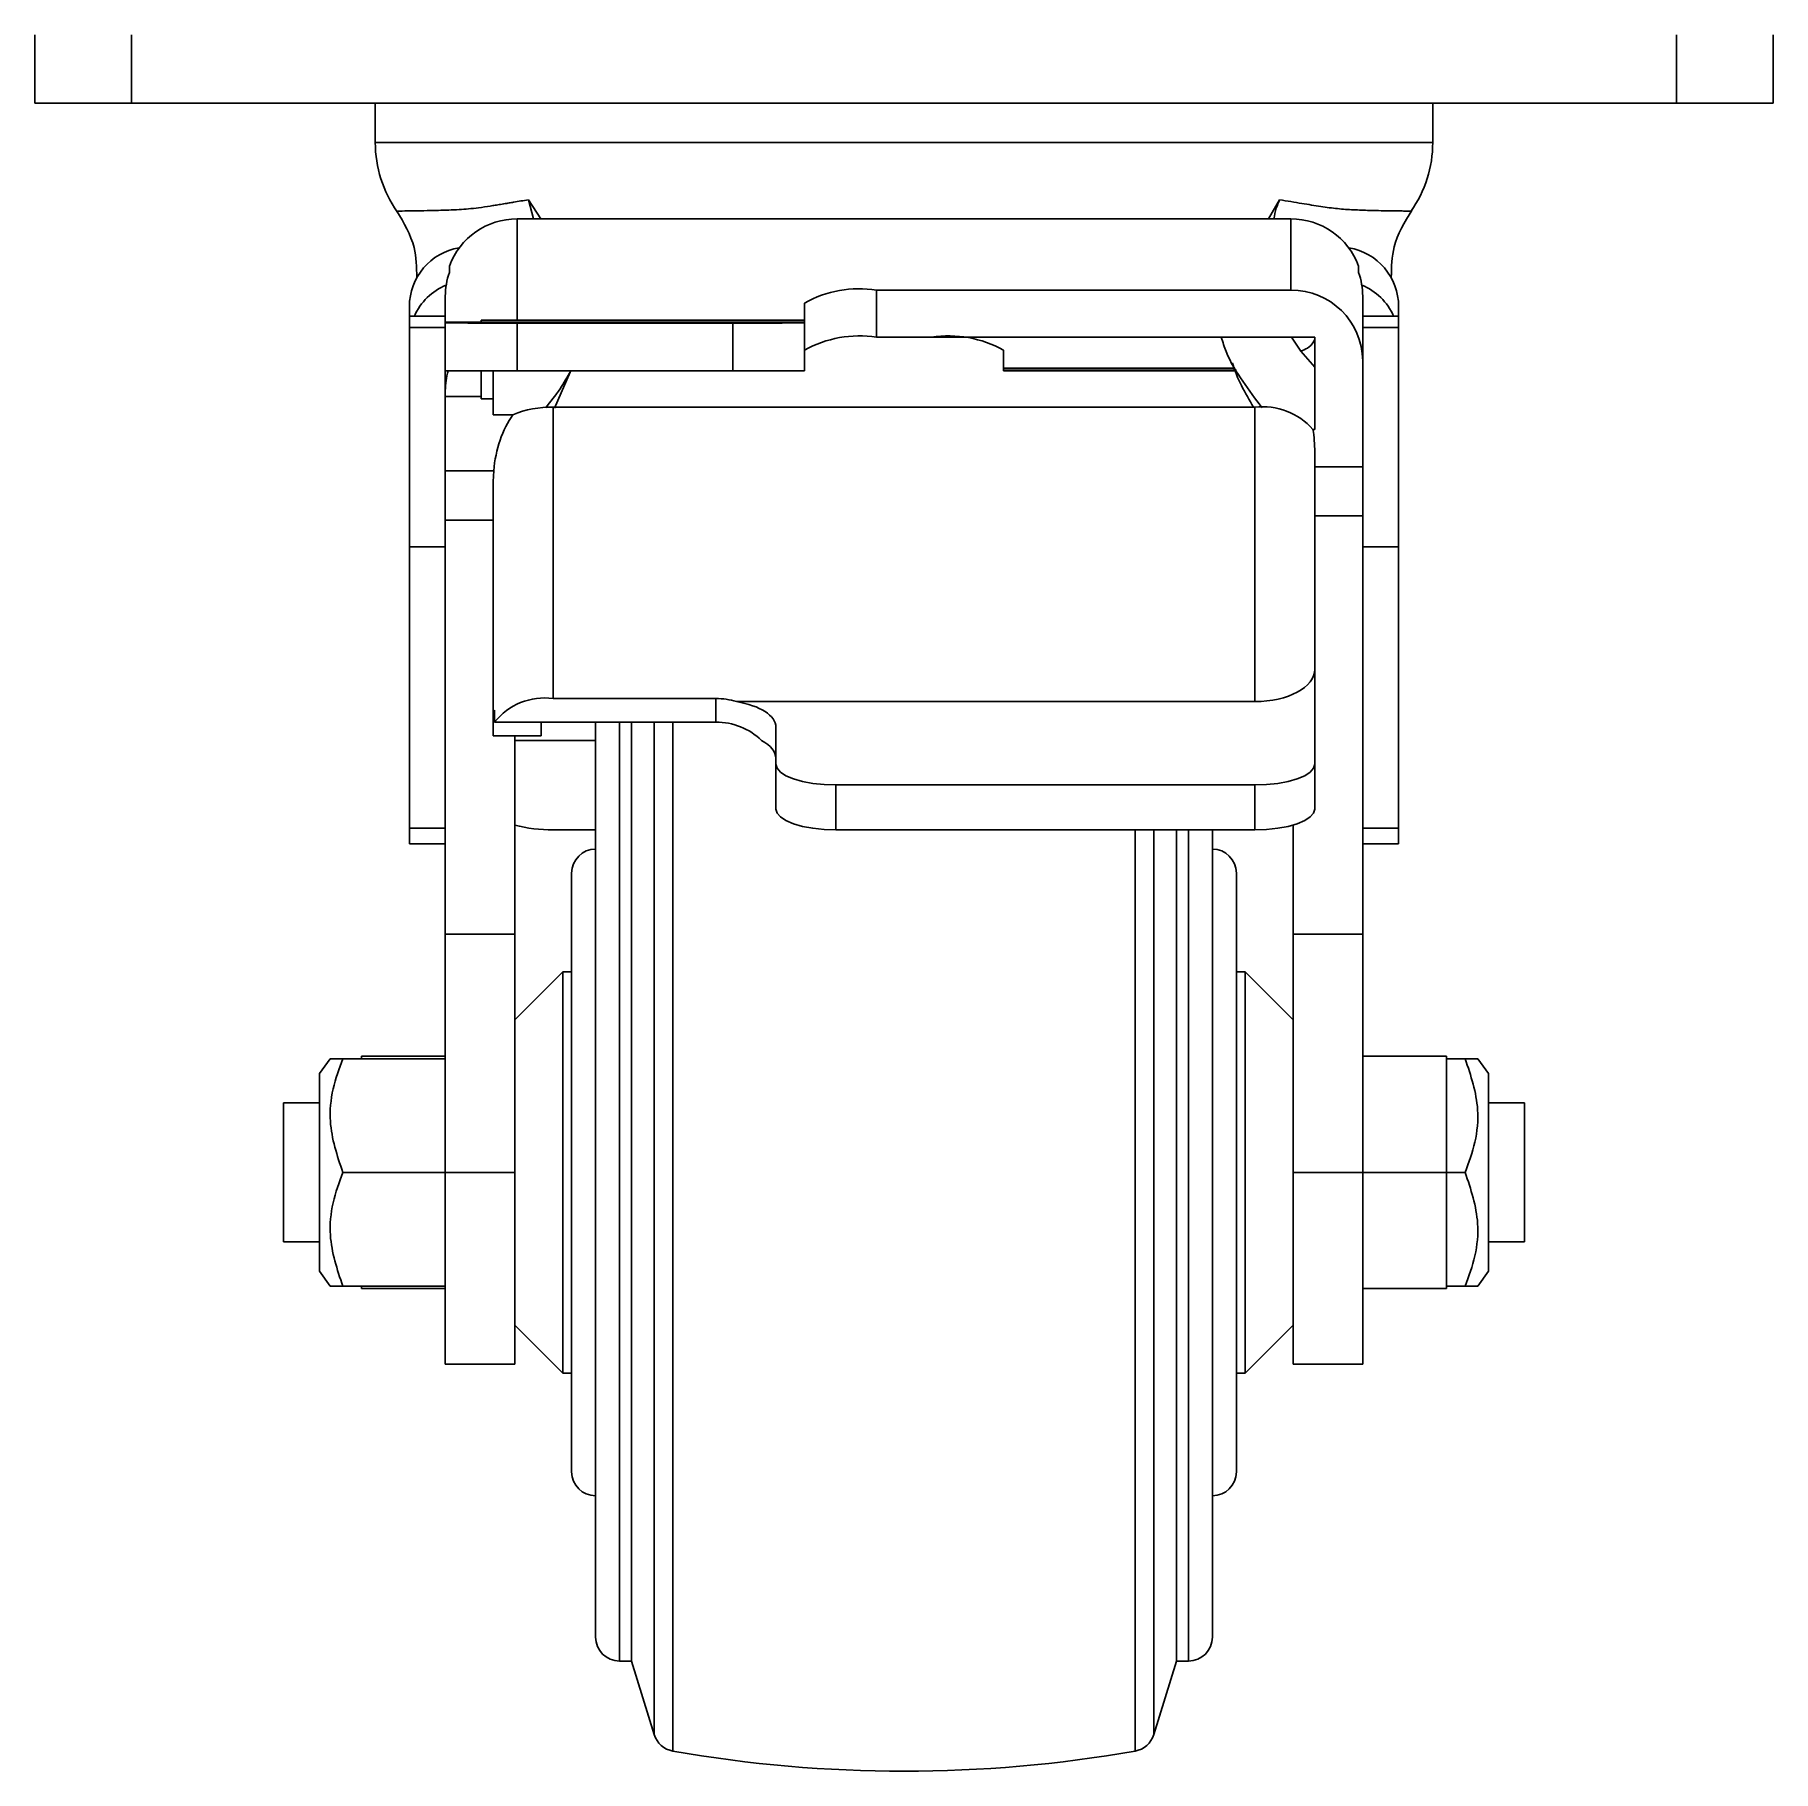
# Model space of a CAD drawing. Header units: inches. Extents: x -90 to 0, y -89.9 to 0.
import ezdxf

# ---------------------------------------------------------------- set-up
doc = ezdxf.new("R2010")
doc.units = ezdxf.units.IN
doc.header["$LTSCALE"] = 0.5

msp = doc.modelspace()

# ---------------------------------------------------------------- linework, layer by layer
at = {"color": 7, "linetype": 'Continuous', "lineweight": 25}
for p, q in [((-90, -3.534), (-90, 0)), ((-85, -3.534), (-85, 0)), ((-5, -3.534), (-5, 0)), ((0, -3.534), (0, 0)), ((-85, -3.534), (-90, -3.534)), ((-5, -3.534), (-85, -3.534)), ((-72.373, -3.534), (-72.373, -5.58)), ((-17.627, -5.58), (-17.627, -3.534)), ((0, -3.534), (-5, -3.534)), ((-64.448, -8.543), (-63.801, -9.534)), ((-64.448, -8.543), (-64.189, -9.534)), ((-26.129, -9.534), (-25.552, -8.543)), ((-65.026, -14.769), (-65.026, -9.534)), ((-65.026, -9.534), (-24.974, -9.534)), ((-24.974, -9.534), (-24.974, -13.222)), ((-68.533, -11.974), (-68.533, -12.307)), ((-21.467, -12.307), (-21.467, -11.974)), ((-46.426, -13.222), (-24.974, -13.222)), ((-46.426, -15.661), (-46.426, -13.222)), ((-70.606, -14.069), (-70.606, -14.568)), ((-68.746, -13.527), (-68.746, -14.883)), ((-50.146, -14.782), (-50.146, -13.89)), ((-21.254, -13.527), (-21.254, -16.881)), ((-19.394, -14.568), (-19.394, -14.069)), ((-70.347, -14.568), (-70.606, -14.568)), ((-70.606, -15.147), (-70.606, -14.568)), ((-70.606, -15.147), (-68.746, -15.147)), ((-70.606, -26.512), (-70.606, -15.147)), ((-70.347, -14.568), (-68.746, -14.568)), ((-66.886, -14.883), (-68.746, -14.883)), ((-68.746, -14.883), (-68.746, -14.913)), ((-68.746, -14.913), (-68.746, -17.393)), ((-65.026, -14.769), (-66.886, -14.769)), ((-66.886, -14.769), (-66.886, -14.782)), ((-66.886, -14.782), (-50.146, -14.782)), ((-66.886, -14.883), (-66.886, -14.782)), ((-66.886, -14.883), (-66.886, -14.883)), ((-50.146, -14.883), (-66.886, -14.883)), ((-65.026, -17.405), (-65.026, -14.925)), ((-65.026, -14.925), (-53.866, -14.925)), ((-53.866, -14.925), (-53.866, -17.405)), ((-50.146, -14.883), (-50.146, -14.782)), ((-50.146, -14.913), (-50.146, -14.883)), ((-50.146, -17.393), (-50.146, -14.913)), ((-21.254, -14.568), (-19.653, -14.568)), ((-19.394, -15.147), (-21.254, -15.147)), ((-19.394, -14.568), (-19.653, -14.568)), ((-19.394, -15.147), (-19.394, -14.568)), ((-19.394, -26.512), (-19.394, -15.147)), ((-46.426, -15.661), (-23.734, -15.661)), ((-24.458, -16.388), (-24.942, -15.661)), ((-23.734, -15.661), (-23.734, -20.433)), ((-39.854, -17.261), (-39.854, -16.33)), ((-23.734, -17.205), (-24.458, -16.388)), ((-21.254, -16.881), (-21.254, -22.37)), ((-68.746, -17.393), (-68.746, -18.429)), ((-66.886, -17.403), (-66.886, -18.846)), ((-66.266, -17.404), (-66.266, -18.846)), ((-53.866, -17.405), (-65.026, -17.405)), ((-62.275, -17.464), (-63.096, -19.336)), ((-39.854, -17.261), (-39.854, -17.362)), ((-39.854, -17.362), (-39.854, -17.393)), ((-36.134, -17.405), (-27.803, -17.405)), ((-68.746, -18.734), (-68.746, -18.429)), ((-68.746, -18.734), (-66.886, -18.734)), ((-68.746, -18.734), (-68.746, -22.582)), ((-66.886, -18.846), (-66.266, -18.846)), ((-66.266, -18.846), (-66.266, -19.672)), ((-66.266, -19.672), (-65.245, -19.672)), ((-63.166, -34.363), (-63.166, -19.276)), ((-63.166, -19.276), (-26.834, -19.276)), ((-26.834, -19.276), (-26.834, -34.525)), ((-23.829, -20.433), (-23.734, -20.433)), ((-23.734, -21.599), (-23.734, -32.848)), ((-21.254, -22.37), (-23.734, -22.37)), ((-21.254, -22.37), (-21.254, -24.913)), ((-66.24, -22.582), (-68.746, -22.582)), ((-68.746, -22.582), (-68.746, -25.125)), ((-66.266, -23.123), (-66.24, -22.582)), ((-66.266, -23.123), (-66.266, -35.078)), ((-68.746, -25.125), (-66.266, -25.125)), ((-68.746, -26.512), (-68.746, -25.125)), ((-23.734, -24.913), (-21.254, -24.913)), ((-21.254, -26.512), (-21.254, -24.913)), ((-70.606, -26.512), (-68.746, -26.512)), ((-70.606, -41.078), (-70.606, -26.512)), ((-68.746, -37.429), (-68.746, -26.512)), ((-21.254, -26.512), (-19.394, -26.512)), ((-21.254, -37.429), (-21.254, -26.512)), ((-19.394, -41.078), (-19.394, -26.512)), ((-23.734, -32.848), (-23.734, -37.759)), ((-66.266, -35.078), (-66.266, -36.292)), ((-66.203, -34.967), (-66.203, -35.59)), ((-63.166, -34.363), (-54.734, -34.363)), ((-54.734, -34.363), (-54.734, -35.59)), ((-26.834, -34.525), (-53.676, -34.525)), ((-66.203, -35.59), (-54.734, -35.59)), ((-63.786, -36.292), (-63.786, -35.59)), ((-59.105, -84.196), (-59.105, -35.59)), ((-51.634, -35.848), (-51.634, -37.759)), ((-63.786, -36.292), (-66.266, -36.292)), ((-65.15, -46.563), (-65.15, -36.292)), ((-60.965, -36.536), (-65.15, -36.536)), ((-68.746, -46.563), (-68.746, -37.429)), ((-51.634, -37.759), (-51.634, -40.084)), ((-23.734, -37.759), (-23.734, -40.084)), ((-21.254, -37.429), (-21.254, -46.563)), ((-48.534, -38.837), (-26.834, -38.837)), ((-48.534, -38.837), (-48.534, -41.163)), ((-26.834, -38.837), (-26.834, -41.163)), ((-70.606, -41.078), (-68.746, -41.078)), ((-70.606, -41.884), (-70.606, -41.078)), ((-63.166, -41.163), (-60.965, -41.163)), ((-26.834, -41.163), (-48.534, -41.163)), ((-30.895, -41.163), (-30.895, -84.196)), ((-24.85, -46.563), (-24.85, -40.913)), ((-19.394, -41.078), (-21.254, -41.078)), ((-19.394, -41.884), (-19.394, -41.078)), ((-70.606, -41.884), (-68.746, -41.884)), ((-21.254, -41.884), (-19.394, -41.884)), ((-68.746, -58.9), (-68.746, -46.563)), ((-68.746, -46.563), (-65.15, -46.563)), ((-65.15, -58.9), (-65.15, -46.563)), ((-21.254, -46.563), (-24.85, -46.563)), ((-24.85, -58.9), (-24.85, -46.563)), ((-21.254, -58.9), (-21.254, -46.563)), ((-62.67, -48.515), (-65.15, -50.995)), ((-62.205, -48.515), (-62.67, -48.515)), ((-62.67, -69.285), (-62.67, -48.515)), ((-27.33, -48.515), (-27.795, -48.515)), ((-24.85, -50.995), (-27.33, -48.515)), ((-27.33, -48.515), (-27.33, -69.285)), ((-74.704, -53.01), (-75.256, -53.785)), ((-68.746, -53.01), (-74.055, -53.01)), ((-73.086, -52.886), (-73.086, -53.01)), ((-73.086, -52.886), (-68.746, -52.886)), ((-16.914, -52.886), (-21.254, -52.886)), ((-16.914, -58.9), (-16.914, -52.886)), ((-16.914, -53.01), (-15.945, -53.01)), ((-14.744, -53.785), (-15.296, -53.01)), ((-75.256, -53.785), (-75.256, -64.015)), ((-14.744, -64.015), (-14.744, -53.785)), ((-75.256, -55.304), (-77.116, -55.304)), ((-77.116, -55.304), (-77.116, -62.496)), ((-12.884, -55.304), (-14.744, -55.304)), ((-12.884, -62.496), (-12.884, -55.304)), ((-68.746, -58.9), (-74.055, -58.9)), ((-68.746, -58.9), (-65.15, -58.9)), ((-68.746, -68.82), (-68.746, -58.9)), ((-65.15, -68.82), (-65.15, -58.9)), ((-21.254, -58.9), (-24.85, -58.9)), ((-24.85, -68.82), (-24.85, -58.9)), ((-21.254, -68.82), (-21.254, -58.9)), ((-16.914, -58.9), (-21.254, -58.9)), ((-16.914, -64.914), (-16.914, -58.9)), ((-16.914, -58.9), (-15.945, -58.9)), ((-77.116, -62.496), (-75.256, -62.496)), ((-14.744, -62.496), (-12.884, -62.496)), ((-75.256, -64.015), (-74.704, -64.79)), ((-68.746, -64.79), (-74.055, -64.79)), ((-73.086, -64.79), (-73.086, -64.914)), ((-15.945, -64.79), (-16.914, -64.79)), ((-15.296, -64.79), (-14.744, -64.015)), ((-73.086, -64.914), (-68.746, -64.914)), ((-21.254, -64.914), (-16.914, -64.914)), ((-65.15, -66.805), (-62.67, -69.285)), ((-27.33, -69.285), (-24.85, -66.805)), ((-68.746, -68.82), (-65.15, -68.82)), ((-62.67, -69.285), (-62.205, -69.285)), ((-27.795, -69.285), (-27.33, -69.285)), ((-24.85, -68.82), (-21.254, -68.82)), ((-59.725, -84.196), (-59.105, -84.196)), ((-59.105, -84.196), (-57.932, -88.002)), ((-32.068, -88.002), (-30.895, -84.196)), ((-30.895, -84.196), (-30.275, -84.196))]:
    msp.add_line(p, q, dxfattribs=at)
at = {"color": 8, "linetype": 'Continuous', "lineweight": 25}
for p, q in [((-72.373, -5.58), (-45, -5.58)), ((-45, -5.58), (-17.627, -5.58)), ((-27.871, -17.261), (-39.854, -17.261)), ((-39.854, -17.362), (-27.782, -17.362)), ((-59.725, -84.196), (-59.725, -35.59)), ((-57.932, -88.002), (-57.932, -35.59)), ((-56.962, -88.858), (-56.962, -35.59)), ((-33.038, -41.163), (-33.038, -88.858)), ((-32.068, -41.163), (-32.068, -88.002)), ((-30.275, -41.163), (-30.275, -84.196))]:
    msp.add_line(p, q, dxfattribs=at)
at = {"color": 7, "linetype": 'Continuous', "lineweight": 25, "flags": 128}
for points in [[(-51.634, -37.759), (-51.574, -37.97), (-51.398, -38.172), (-51.112, -38.358), (-50.726, -38.522), (-50.256, -38.656), (-49.72, -38.755), (-49.139, -38.817), (-48.534, -38.837)], [(-23.734, -37.759), (-23.794, -37.97), (-23.97, -38.172), (-24.256, -38.358), (-24.642, -38.522), (-25.112, -38.656), (-25.648, -38.755), (-26.229, -38.817), (-26.834, -38.837)], [(-48.534, -41.163), (-49.139, -41.142), (-49.72, -41.08), (-50.256, -40.981), (-50.726, -40.847), (-51.112, -40.683), (-51.398, -40.497), (-51.574, -40.295), (-51.634, -40.084)], [(-26.834, -41.163), (-26.229, -41.142), (-25.648, -41.08), (-25.112, -40.981), (-24.642, -40.847), (-24.256, -40.683), (-23.97, -40.497), (-23.794, -40.295), (-23.734, -40.084)]]:
    msp.add_lwpolyline(points, dxfattribs=at)
at = {"color": 7, "linetype": 'Continuous', "lineweight": 25}
for centre, radius, start, end in [((-66.173, -5.58), 6.2, 180, 215.28099), ((-23.827, -5.58), 6.2, 324.90741, 0), ((-65.043, -13.251), 3.716, 89.73619, 159.90877), ((-24.957, -13.251), 3.716, 20.09123, 90.26381), ((-67.515, -14.075), 3.091, 99.45442, 179.88916), ((-22.485, -14.075), 3.091, 0.11084, 80.54558), ((-65.14, -13.527), 3.606, 160.22039, 179.99261), ((-24.86, -13.527), 3.606, 0.00739, 19.77961), ((-67.514, -15.813), 3.094, 112.54072, 156.29032), ((-47.326, -18.899), 5.748, 80.99255, 119.37864), ((-24.944, -16.911), 3.69, 0.47385, 90.46614), ((-22.486, -15.813), 3.094, 23.70968, 67.45928), ((-65.956, 283.631), 298.558, 269.46457, 270.17847), ((-52.936, 283.631), 298.558, 269.82153, 270.53543), ((-47.326, -21.339), 5.748, 80.99255, 119.37864), ((-42.674, -21.339), 5.748, 60.62136, 99.00745), ((-65.956, 281.151), 298.558, 269.46457, 270.17847), ((-65.141, -18.429), 3.605, 163.36144, 179.99325), ((-52.936, 281.151), 298.558, 269.82153, 270.53543), ((-37.064, 281.151), 298.558, 269.46457, 270.17847), ((-63.25, -24.491), 5.215, 89.07745, 112.48526), ((-26.437, -22.727), 3.473, 41.33357, 96.56417), ((-63.597, -37.669), 3.334, 82.56922, 141.41986), ((-54.731, -37.884), 3.521, 72.57013, 90.05053), ((-54.691, -38.897), 3.307, 45.54939, 90.74132), ((-63.264, -33.934), 7.229, 254.87648, 270.77647), ((-60.965, -43.4), 1.24, 90, 180), ((-29.035, -43.4), 1.24, 0, 90), ((-60.965, -74.4), 1.24, 180, 270), ((-29.035, -74.4), 1.24, 270, 0), ((-59.725, -82.956), 1.24, 180, 270), ((-30.275, -82.956), 1.24, 270, 0), ((-56.747, -87.636), 1.24, 197.1303, 260.0398), ((-33.253, -87.636), 1.24, 279.9602, 342.8697), ((-45, -20.744), 69.156, 260.0398, 279.9602)]:
    msp.add_arc(centre, radius, start, end, dxfattribs=at)
for centre, major_axis, ratio, start_param, end_param in [((-63.166, -23.192), (0, 4.744), 0.653421, 0.734898, 1.441821), ((-26.834, -21.599), (0, 4.744), 0.653421, 4.712389, 4.96078), ((-26.834, -32.848), (3.1, 0), 0.541021, 4.712389, 6.283185), ((-63.166, -35.078), (3.1, 0), 0.178379, 2.940235, 3.141593), ((-54.734, -35.848), (3.1, 0), 0.453971, 0, 1.22263), ((-54.734, -37.45), (3.1, 0), 0.453971, 0, 0.706038)]:
    msp.add_ellipse(centre, major_axis=major_axis, ratio=ratio, start_param=start_param, end_param=end_param, dxfattribs=at)
at = {"color": 8, "linetype": 'Continuous', "lineweight": 25}
for points, knots in [([(-71.19, -9.129), (-71.207, -9.129), (-71.256, -9.128), (-70.911, -9.125), (-70.363, -9.118), (-69.75, -9.108), (-69.157, -9.095), (-68.591, -9.078), (-68.067, -9.053), (-67.546, -9.016), (-67.01, -8.955), (-66.543, -8.888), (-66.159, -8.826), (-65.877, -8.78), (-65.632, -8.739), (-65.406, -8.701), (-65.043, -8.64), (-64.706, -8.585), (-64.448, -8.543)], [0, 0, 0, 0, 0.081013, 0.238604, 0.362506, 0.461562, 0.543548, 0.60846, 0.669017, 0.719763, 0.772906, 0.830981, 0.854073, 0.879523, 0.907338, 0.918629, 0.937823, 1, 1, 1, 1]), ([(-25.552, -8.543), (-25.162, -8.607), (-24.409, -8.732), (-23.426, -8.896), (-22.543, -9.013), (-21.685, -9.069), (-20.928, -9.094), (-20.233, -9.109), (-19.656, -9.118), (-19.2, -9.123), (-18.896, -9.127), (-18.735, -9.129), (-18.765, -9.129), (-18.774, -9.129)], [0, 0, 0, 0, 0.095031, 0.183558, 0.269592, 0.355808, 0.455818, 0.539193, 0.643979, 0.746578, 0.842633, 0.954284, 1, 1, 1, 1]), ([(-23.734, -15.762), (-23.757, -15.806), (-23.948, -16.181), (-24.219, -16.291), (-24.458, -16.388)], [0, 0, 0, 0, 0.1187073, 1, 1, 1, 1])]:
    msp.add_open_spline(points, degree=3, knots=knots, dxfattribs=at)
at = {"color": 7, "linetype": 'Continuous', "lineweight": 25}
for points, knots in [([(-25.848, -9.534), (-25.814, -9.347), (-25.752, -8.998), (-25.615, -8.687), (-25.552, -8.543)], [0, 0, 0, 0, 0.5375837, 1, 1, 1, 1]), ([(-71.256, -9.13), (-70.893, -9.741), (-70.258, -10.808), (-70.235, -12.04), (-70.225, -12.566)], [0, 0, 0, 0, 0.573387, 1, 1, 1, 1]), ([(-19.775, -12.552), (-19.763, -12.018), (-19.733, -10.774), (-19.086, -9.702), (-18.716, -9.091)], [0, 0, 0, 0, 0.429481, 1, 1, 1, 1]), ([(-28.572, -15.661), (-28.494, -15.914), (-28.224, -16.779), (-27.479, -17.939), (-26.772, -18.898), (-26.476, -19.288), (-26.462, -19.308)], [0, 0, 0, 0, 0.166908, 0.572167, 0.978528, 1, 1, 1, 1]), ([(-26.906, -19.276), (-27.335, -18.542), (-27.766, -17.804), (-27.999, -16.991), (-28.001, -16.986)], [0, 0, 0, 0, 0.994056, 1, 1, 1, 1]), ([(-62.245, -17.395), (-62.427, -17.714), (-62.838, -18.434), (-63.299, -19.001), (-63.555, -19.315)], [0, 0, 0, 0, 0.444402, 1, 1, 1, 1]), ([(-60.965, -82.956), (-60.965, -82.878), (-60.965, -82.718), (-60.965, -81.608), (-60.965, -80.298), (-60.965, -78.643), (-60.965, -76.032), (-60.965, -72.814), (-60.965, -69.985), (-60.965, -67.093), (-60.965, -63.389), (-60.965, -58.9), (-60.965, -54.411), (-60.965, -50.707), (-60.965, -47.815), (-60.965, -44.986), (-60.965, -41.77), (-60.965, -39.152), (-60.965, -37.51), (-60.965, -36.329), (-60.965, -35.863), (-60.965, -35.59)], [0, 0, 0, 0, 0.062945, 0.12966, 0.164447, 0.199238, 0.270202, 0.341165, 0.375952, 0.410744, 0.477459, 0.540404, 0.603349, 0.670064, 0.704851, 0.739642, 0.810606, 0.881569, 0.916356, 0.951147, 1, 1, 1, 1]), ([(-29.035, -82.956), (-29.035, -82.878), (-29.035, -82.718), (-29.035, -81.608), (-29.035, -80.298), (-29.035, -78.643), (-29.035, -76.032), (-29.035, -72.814), (-29.035, -69.985), (-29.035, -67.093), (-29.035, -63.389), (-29.035, -58.9), (-29.035, -54.41), (-29.035, -50.709), (-29.035, -47.812), (-29.035, -45.005), (-29.035, -42.657), (-29.035, -41.4), (-29.035, -41.163)], [0, 0, 0, 0, 0.076101, 0.15676, 0.198818, 0.240881, 0.326677, 0.412472, 0.45453, 0.496593, 0.577253, 0.653354, 0.729455, 0.810114, 0.852171, 0.894235, 0.98003, 1, 1, 1, 1]), ([(-62.205, -74.4), (-62.205, -74.35), (-62.205, -74.246), (-62.205, -73.384), (-62.205, -71.954), (-62.205, -69.938), (-62.205, -67.46), (-62.205, -64.682), (-62.205, -61.793), (-62.205, -58.9), (-62.205, -56.007), (-62.205, -53.118), (-62.205, -50.34), (-62.205, -47.862), (-62.205, -45.846), (-62.205, -44.416), (-62.205, -43.554), (-62.205, -43.45), (-62.205, -43.4)], [0, 0, 0, 0, 0.058258, 0.120006, 0.18432, 0.25, 0.31568, 0.379994, 0.441742, 0.5, 0.558258, 0.620006, 0.68432, 0.75, 0.81568, 0.879994, 0.941742, 1, 1, 1, 1]), ([(-27.795, -74.4), (-27.795, -74.35), (-27.795, -74.246), (-27.795, -73.384), (-27.795, -71.954), (-27.795, -69.938), (-27.795, -67.46), (-27.795, -64.682), (-27.795, -61.793), (-27.795, -58.9), (-27.795, -56.007), (-27.795, -53.118), (-27.795, -50.34), (-27.795, -47.862), (-27.795, -45.846), (-27.795, -44.416), (-27.795, -43.554), (-27.795, -43.45), (-27.795, -43.4)], [0, 0, 0, 0, 0.058258, 0.120006, 0.18432, 0.25, 0.31568, 0.379994, 0.441742, 0.5, 0.558258, 0.620006, 0.68432, 0.75, 0.81568, 0.879994, 0.941742, 1, 1, 1, 1]), ([(-74.055, -53.01), (-74.244, -53.528), (-74.628, -54.581), (-74.819, -56.61), (-74.346, -58.027), (-74.055, -58.9)], [0, 0, 0, 0, 0.270756, 0.550841, 1, 1, 1, 1]), ([(-74.704, -53.01), (-74.608, -53.01), (-74.496, -53.01), (-74.114, -53.01), (-74.055, -53.01)], [0, 0, 0, 0, 0.8443652, 1, 1, 1, 1]), ([(-15.945, -58.9), (-15.756, -58.382), (-15.372, -57.329), (-15.181, -55.3), (-15.654, -53.883), (-15.945, -53.01)], [0, 0, 0, 0, 0.270756, 0.550841, 1, 1, 1, 1]), ([(-15.945, -53.01), (-15.766, -53.01), (-15.401, -53.01), (-15.331, -53.01), (-15.296, -53.01)], [0, 0, 0, 0, 0.493341, 1, 1, 1, 1]), ([(-74.055, -58.9), (-74.244, -59.418), (-74.628, -60.471), (-74.819, -62.5), (-74.346, -63.917), (-74.055, -64.79)], [0, 0, 0, 0, 0.270756, 0.550841, 1, 1, 1, 1]), ([(-15.945, -64.79), (-15.756, -64.272), (-15.372, -63.219), (-15.181, -61.19), (-15.654, -59.773), (-15.945, -58.9)], [0, 0, 0, 0, 0.270756, 0.550841, 1, 1, 1, 1]), ([(-74.055, -64.79), (-74.234, -64.79), (-74.599, -64.79), (-74.669, -64.79), (-74.704, -64.79)], [0, 0, 0, 0, 0.4933408, 1, 1, 1, 1]), ([(-15.296, -64.79), (-15.392, -64.79), (-15.504, -64.79), (-15.886, -64.79), (-15.945, -64.79)], [0, 0, 0, 0, 0.844365, 1, 1, 1, 1])]:
    msp.add_open_spline(points, degree=3, knots=knots, dxfattribs=at)

doc.saveas('drawing.dxf')
